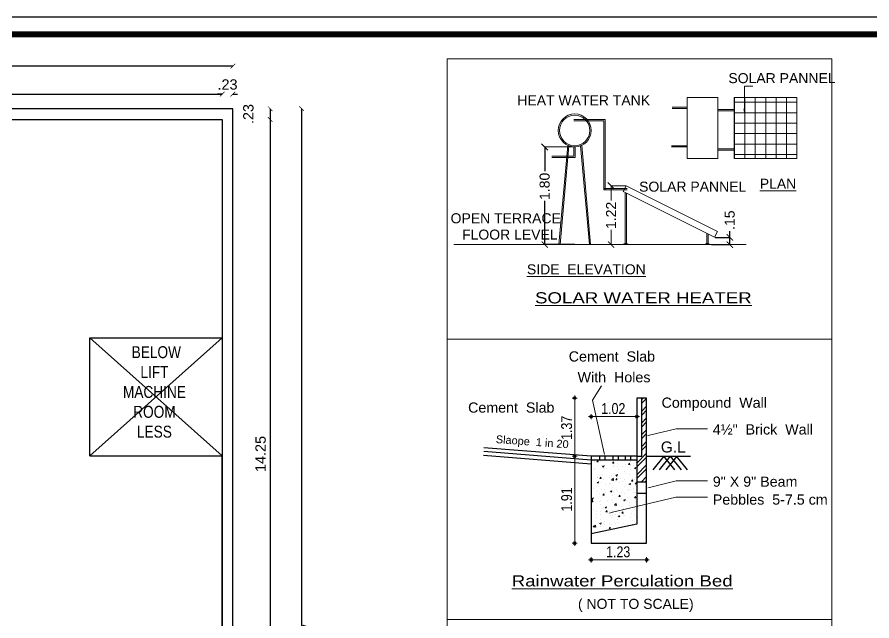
# Model space of a CAD drawing. Header units: metres. Extents: x -1560520 to -1560300, y 43639 to 43729.
# Drawn here: x -1560400.6 to -1560382.38, y 43714.78 to 43727.63 of the extents above; entities that cross this region are included whole.
import ezdxf
from ezdxf.enums import TextEntityAlignment as Align

# ---------------------------------------------------------------- set-up
doc = ezdxf.new("R2010")
doc.units = ezdxf.units.M
doc.header["$LTSCALE"] = 750
doc.header["$MEASUREMENT"] = 0
doc.header["$PDMODE"] = 35
doc.header["$PDSIZE"] = 50
for name, pattern in [('( Hidden )', [0.375, 0.25, -0.125]), ('HIDDEN', [0.375, 0.25, -0.125]), ('PHANTOM2', [1.25, 0.625, -0.125, 0.125, -0.125, 0.125, -0.125])]:
    doc.linetypes.add(name, pattern=pattern)
doc.layers.get('0').update_dxf_attribs({"lineweight": 5})
doc.layers.get('Defpoints').update_dxf_attribs({"lineweight": 0})
for name, color, linetype, lineweight in [('BLK_1_FLR_1_GLASS_FACADE_2', 4, 'Continuous', 5), ('CAR', 1, 'Continuous', 13), ('ED', 30, 'Continuous', 0), ('hatch', 250, 'Continuous', 5), ('HATCH2', 8, 'Continuous', 5), ('TEXT', 2, 'Continuous', 20)]:
    doc.layers.add(name, color=color, linetype=linetype, lineweight=lineweight)
for name, color, linetype in [('BLK_1_FLR_2_ROOF_AREA', 54, 'Continuous'), ('CLIENT', 7, 'Continuous'), ('DIM', 9, 'Continuous'), ('road', 1, 'Continuous'), ('T-04', 1, 'Continuous'), ('TxtP', 4, 'Continuous'), ('WALLS', 7, 'Continuous')]:
    doc.layers.add(name, color=color, linetype=linetype)
doc.styles.add('D', font='swissc.ttf', dxfattribs={"height": 9})
doc.styles.add('MD', font='swissck.ttf')
doc.styles.get("Standard").update_dxf_attribs({"font": 'arial.ttf'})
doc.dimstyles.get("Standard").update_dxf_attribs({"dimtxt": 0.22, "dimasz": 0.1, "dimexe": 0.18, "dimexo": 0.0625, "dimgap": 0.09, "dimtad": 1, "dimtoh": 1, "dimzin": 4, "dimdsep": 46, "dimtxsty": 'Standard', "dimblk": 'ARCHTICK', "dimcen": 0.09, "dimse1": 1, "dimse2": 1, "dimadec": 0, "dimazin": 0, "dimtfac": 1, "dimtix": 1, "dimtofl": 0, "dimtmove": 0, "dimatfit": 3, "dimldrblk": 'ARCHTICK', "dimfxl": 0, "dimtolj": 1, "dimtzin": 0, "dimarcsym": 0})

# ---------------------------------------------------------------- blocks, each defined once
blk = doc.blocks.new('A$C1C6D7F5F')
at = {"color": 60}
for p, q in [((3.315, -1.393), (3.52, -1.065)), ((3.584, -2.601), (3.315, -1.393)), ((4.619, -2.191), (5.225, -2.042)), ((5.225, -2.042), (5.939, -2.042)), ((4.619, -3.381), (5.225, -3.232)), ((5.225, -3.232), (5.939, -3.232)), ((3.744, -3.953), (5.221, -3.604)), ((5.221, -3.604), (5.938, -3.604))]:
    blk.add_line(p, q, dxfattribs=at)
at = {"color": 3}
for p, q in [((2.852, -1.341), (2.97, -1.341)), ((2.882, -1.37), (2.94, -1.312)), ((2.882, -1.312), (2.94, -1.37)), ((2.911, -1.4), (2.911, -1.282)), ((3.315, -1.795), (3.256, -1.737)), ((3.256, -1.795), (3.315, -1.737)), ((3.286, -1.825), (3.286, -1.707)), ((4.298, -1.737), (4.357, -1.795)), ((4.357, -1.737), (4.298, -1.795)), ((4.327, -1.707), (4.327, -1.825)), ((3.344, -1.766), (3.227, -1.766)), ((4.269, -1.766), (4.386, -1.766)), ((2.852, -2.668), (2.97, -2.668)), ((2.97, -2.668), (2.852, -2.668)), ((2.882, -2.697), (2.94, -2.639)), ((2.882, -2.639), (2.94, -2.697)), ((2.94, -2.639), (2.882, -2.697)), ((2.94, -2.697), (2.882, -2.639)), ((2.911, -2.727), (2.911, -2.61)), ((2.911, -2.61), (2.911, -2.727)), ((2.97, -4.652), (2.852, -4.652)), ((2.94, -4.622), (2.882, -4.681)), ((2.94, -4.681), (2.882, -4.622)), ((2.911, -4.593), (2.911, -4.71)), ((3.344, -5.031), (3.227, -5.031)), ((3.315, -5.06), (3.256, -5.002)), ((3.256, -5.06), (3.315, -5.002)), ((3.286, -5.09), (3.286, -4.972)), ((4.494, -5.031), (4.611, -5.031)), ((4.523, -5.002), (4.581, -5.06)), ((4.581, -5.002), (4.523, -5.06)), ((4.552, -4.972), (4.552, -5.09))]:
    blk.add_line(p, q, dxfattribs=at)
at = {"color": 56}
for p, q in [((2.911, -2.663), (2.911, -1.347)), ((3.291, -1.766), (4.322, -1.766)), ((2.911, -4.646), (2.911, -2.674)), ((3.291, -5.031), (4.547, -5.031))]:
    blk.add_line(p, q, dxfattribs=at)
at = {"color": 8, "ltscale": 0.1}
for p, q in [((4.44, -1.373), (4.471, -1.341)), ((4.44, -1.462), (4.552, -1.35)), ((4.44, -1.64), (4.552, -1.528)), ((4.44, -1.729), (4.552, -1.617)), ((4.44, -1.908), (4.552, -1.795)), ((4.44, -1.997), (4.552, -1.885)), ((4.44, -2.175), (4.552, -2.063)), ((4.44, -2.265), (4.552, -2.152)), ((4.44, -2.443), (4.552, -2.331)), ((4.44, -2.532), (4.552, -2.42)), ((4.327, -2.823), (4.552, -2.598)), ((4.327, -2.912), (4.552, -2.687)), ((3.293, -2.791), (3.293, -2.791)), ((3.374, -2.796), (3.374, -2.796)), ((3.414, -2.794), (3.438, -2.765)), ((3.414, -2.794), (3.444, -2.796)), ((3.444, -2.797), (3.438, -2.765)), ((3.501, -2.78), (3.501, -2.78)), ((3.529, -2.89), (3.529, -2.89)), ((3.547, -2.898), (3.583, -2.885)), ((3.547, -2.898), (3.572, -2.915)), ((3.548, -2.758), (3.548, -2.758)), ((3.572, -2.916), (3.582, -2.885)), ((3.597, -2.886), (3.597, -2.886)), ((3.776, -2.826), (3.8, -2.797)), ((3.776, -2.826), (3.806, -2.828)), ((3.798, -2.901), (3.798, -2.901)), ((3.806, -2.828), (3.8, -2.797)), ((3.804, -2.888), (3.804, -2.888)), ((3.878, -2.911), (3.878, -2.911)), ((3.891, -2.836), (3.891, -2.836)), ((4.004, -2.895), (4.004, -2.895)), ((4.063, -2.853), (4.063, -2.853)), ((4.067, -2.912), (4.067, -2.912)), ((4.138, -2.857), (4.162, -2.828)), ((4.138, -2.857), (4.168, -2.86)), ((4.168, -2.86), (4.162, -2.828)), ((4.185, -2.785), (4.185, -2.785)), ((4.195, -2.87), (4.195, -2.87)), ((4.317, -2.821), (4.317, -2.821)), ((4.327, -3.09), (4.552, -2.866)), ((3.287, -2.958), (3.287, -2.958)), ((3.302, -2.937), (3.302, -2.937)), ((3.366, -2.946), (3.366, -2.946)), ((3.368, -2.979), (3.368, -2.979)), ((3.535, -3.094), (3.535, -3.094)), ((3.542, -2.926), (3.542, -2.926)), ((3.559, -2.953), (3.559, -2.953)), ((3.635, -2.957), (3.635, -2.957)), ((3.745, -3.11), (3.745, -3.11)), ((3.797, -3.056), (3.797, -3.056)), ((3.849, -3.102), (3.884, -3.088)), ((3.849, -3.102), (3.874, -3.119)), ((3.871, -3.094), (3.871, -3.094)), ((3.873, -3.119), (3.884, -3.088)), ((3.904, -2.969), (3.904, -2.969)), ((4.056, -3.021), (4.056, -3.021)), ((4.062, -3.069), (4.062, -3.069)), ((4.164, -3.086), (4.164, -3.086)), ((4.174, -2.98), (4.174, -2.98)), ((4.272, -2.939), (4.308, -2.925)), ((4.272, -2.939), (4.298, -2.956)), ((4.297, -2.956), (4.307, -2.925)), ((4.311, -2.988), (4.311, -2.988)), ((4.327, -3.179), (4.552, -2.955)), ((3.425, -3.264), (3.46, -3.251)), ((3.425, -3.264), (3.45, -3.281)), ((3.426, -3.152), (3.426, -3.152)), ((3.428, -3.146), (3.428, -3.146)), ((3.449, -3.281), (3.46, -3.251)), ((3.484, -3.173), (3.508, -3.144)), ((3.484, -3.173), (3.514, -3.176)), ((3.514, -3.176), (3.508, -3.144)), ((3.529, -3.262), (3.529, -3.262)), ((3.576, -3.187), (3.576, -3.187)), ((3.612, -3.309), (3.612, -3.309)), ((3.697, -3.298), (3.697, -3.298)), ((3.698, -3.157), (3.698, -3.157)), ((3.739, -3.293), (3.739, -3.293)), ((3.753, -3.212), (3.793, -3.171)), ((3.753, -3.212), (3.798, -3.219)), ((3.791, -3.224), (3.791, -3.224)), ((3.798, -3.219), (3.792, -3.171)), ((3.846, -3.205), (3.87, -3.176)), ((3.846, -3.205), (3.876, -3.208)), ((3.87, -3.137), (3.87, -3.137)), ((3.876, -3.208), (3.87, -3.176)), ((3.93, -3.268), (3.93, -3.268)), ((3.967, -3.169), (3.967, -3.169)), ((3.991, -3.248), (3.991, -3.248)), ((4.05, -3.189), (4.05, -3.189)), ((4.15, -3.305), (4.185, -3.291)), ((4.15, -3.305), (4.175, -3.322)), ((4.174, -3.322), (4.185, -3.291)), ((4.208, -3.237), (4.232, -3.208)), ((4.208, -3.237), (4.238, -3.239)), ((4.238, -3.239), (4.232, -3.208)), ((4.236, -3.18), (4.236, -3.18)), ((4.248, -3.226), (4.248, -3.226)), ((4.285, -3.197), (4.285, -3.197)), ((4.292, -3.295), (4.327, -3.258)), ((4.292, -3.295), (4.327, -3.301)), ((4.305, -3.156), (4.305, -3.156)), ((4.433, -3.253), (4.552, -3.133)), ((4.522, -3.253), (4.552, -3.222)), ((3.294, -3.351), (3.294, -3.351)), ((3.33, -3.404), (3.33, -3.404)), ((3.402, -3.349), (3.402, -3.349)), ((3.437, -3.472), (3.437, -3.472)), ((3.48, -3.508), (3.48, -3.508)), ((3.523, -3.43), (3.523, -3.43)), ((3.599, -3.415), (3.599, -3.415)), ((3.606, -3.492), (3.606, -3.492)), ((3.706, -3.483), (3.706, -3.483)), ((3.726, -3.467), (3.761, -3.454)), ((3.726, -3.467), (3.751, -3.484)), ((3.751, -3.484), (3.761, -3.454)), ((3.785, -3.392), (3.785, -3.392)), ((3.797, -3.467), (3.797, -3.467)), ((3.869, -3.427), (3.869, -3.427)), ((3.889, -3.475), (3.889, -3.475)), ((3.975, -3.494), (3.975, -3.494)), ((4.044, -3.357), (4.044, -3.357)), ((4.116, -3.425), (4.116, -3.425)), ((4.138, -3.438), (4.138, -3.438)), ((4.184, -3.424), (4.184, -3.424)), ((4.242, -3.408), (4.242, -3.408)), ((4.244, -3.506), (4.244, -3.506)), ((4.293, -3.492), (4.293, -3.492)), ((4.299, -3.324), (4.299, -3.324)), ((3.286, -3.699), (3.321, -3.662)), ((3.286, -3.704), (3.327, -3.71)), ((3.301, -3.576), (3.301, -3.576)), ((3.302, -3.63), (3.337, -3.617)), ((3.302, -3.63), (3.327, -3.647)), ((3.326, -3.71), (3.321, -3.662)), ((3.327, -3.647), (3.337, -3.617)), ((3.473, -3.691), (3.473, -3.691)), ((3.499, -3.672), (3.499, -3.672)), ((3.517, -3.598), (3.517, -3.598)), ((3.554, -3.553), (3.578, -3.524)), ((3.554, -3.553), (3.584, -3.555)), ((3.584, -3.556), (3.578, -3.524)), ((3.595, -3.525), (3.595, -3.525)), ((3.664, -3.666), (3.664, -3.666)), ((3.768, -3.683), (3.768, -3.683)), ((3.779, -3.56), (3.779, -3.56)), ((3.916, -3.584), (3.94, -3.555)), ((3.916, -3.584), (3.946, -3.587)), ((3.946, -3.587), (3.94, -3.556)), ((3.983, -3.624), (3.983, -3.624)), ((4.027, -3.671), (4.062, -3.657)), ((4.027, -3.671), (4.052, -3.687)), ((4.032, -3.693), (4.032, -3.693)), ((4.038, -3.525), (4.038, -3.525)), ((4.038, -3.694), (4.038, -3.694)), ((4.052, -3.688), (4.062, -3.657)), ((4.109, -3.607), (4.109, -3.607)), ((4.278, -3.616), (4.302, -3.587)), ((4.278, -3.616), (4.308, -3.619)), ((4.287, -3.66), (4.287, -3.66)), ((4.3, -3.582), (4.3, -3.582)), ((4.308, -3.619), (4.302, -3.587)), ((3.286, -3.873), (3.287, -3.872)), ((3.292, -3.903), (3.286, -3.872)), ((3.34, -3.89), (3.34, -3.89)), ((3.347, -3.707), (3.347, -3.707)), ((3.511, -3.766), (3.511, -3.766)), ((3.531, -3.865), (3.531, -3.865)), ((3.574, -3.826), (3.574, -3.826)), ((3.603, -3.833), (3.638, -3.82)), ((3.603, -3.833), (3.628, -3.85)), ((3.628, -3.85), (3.638, -3.82)), ((3.767, -3.896), (3.767, -3.896)), ((3.773, -3.728), (3.773, -3.728)), ((3.82, -3.787), (3.86, -3.746)), ((3.82, -3.787), (3.865, -3.794)), ((3.85, -3.823), (3.85, -3.823)), ((3.865, -3.794), (3.859, -3.746)), ((3.868, -3.776), (3.868, -3.776)), ((3.976, -3.806), (3.976, -3.806)), ((3.989, -3.886), (3.989, -3.886)), ((4.026, -3.861), (4.026, -3.861)), ((4.163, -3.725), (4.163, -3.725)), ((4.167, -3.781), (4.167, -3.781)), ((4.281, -3.828), (4.281, -3.828)), ((4.284, -3.836), (4.284, -3.836)), ((4.307, -3.706), (4.307, -3.706)), ((3.286, -3.903), (3.292, -3.903)), ((3.399, -4.064), (3.399, -4.064)), ((3.401, -3.929), (3.401, -3.929)), ((3.401, -3.987), (3.401, -3.987)), ((3.505, -3.934), (3.505, -3.934)), ((3.507, -3.997), (3.507, -3.997)), ((3.624, -3.932), (3.648, -3.903)), ((3.624, -3.932), (3.654, -3.935)), ((3.654, -3.935), (3.648, -3.903)), ((3.67, -3.941), (3.67, -3.941)), ((3.695, -3.937), (3.695, -3.937)), ((3.717, -4.022), (3.717, -4.022)), ((3.761, -4.064), (3.761, -4.064)), ((3.777, -4.009), (3.777, -4.009)), ((3.844, -4.005), (3.844, -4.005)), ((3.904, -4.036), (3.939, -4.023)), ((3.904, -4.036), (3.929, -4.053)), ((3.929, -4.053), (3.939, -4.023)), ((3.939, -3.952), (3.939, -3.952)), ((3.986, -3.964), (4.01, -3.935)), ((3.986, -3.964), (4.016, -3.967)), ((4.016, -3.967), (4.01, -3.935)), ((4.02, -4.028), (4.02, -4.028)), ((4.035, -3.98), (4.035, -3.98)), ((4.046, -4.02), (4.046, -4.02)), ((4.182, -4.063), (4.182, -4.063)), ((4.209, -3.964), (4.209, -3.964)), ((4.274, -3.996), (4.274, -3.996)), ((4.315, -4.031), (4.315, -4.031)), ((3.299, -4.214), (3.299, -4.214)), ((3.301, -4.186), (3.301, -4.186)), ((3.332, -4.28), (3.357, -4.251)), ((3.332, -4.28), (3.362, -4.283)), ((3.349, -4.278), (3.388, -4.237)), ((3.349, -4.278), (3.394, -4.285)), ((3.362, -4.283), (3.356, -4.251)), ((3.393, -4.285), (3.388, -4.237)), ((3.48, -4.199), (3.516, -4.186)), ((3.48, -4.199), (3.505, -4.216)), ((3.492, -4.27), (3.492, -4.27)), ((3.499, -4.102), (3.499, -4.102)), ((3.505, -4.216), (3.515, -4.186)), ((3.57, -4.197), (3.57, -4.197)), ((3.585, -4.221), (3.585, -4.221)), ((3.594, -4.164), (3.594, -4.164)), ((3.694, -4.312), (3.718, -4.283)), ((3.711, -4.204), (3.711, -4.204)), ((3.724, -4.315), (3.718, -4.283)), ((3.755, -4.232), (3.755, -4.232)), ((3.839, -4.209), (3.839, -4.209)), ((3.888, -4.113), (3.888, -4.113)), ((3.902, -4.179), (3.902, -4.179)), ((4.014, -4.196), (4.014, -4.196)), ((4.108, -4.22), (4.108, -4.22)), ((4.205, -4.24), (4.241, -4.226)), ((4.205, -4.24), (4.211, -4.243)), ((4.221, -4.137), (4.221, -4.137)), ((4.236, -4.238), (4.24, -4.226)), ((4.268, -4.164), (4.268, -4.164)), ((3.694, -4.312), (3.724, -4.314))]:
    blk.add_line(p, q, dxfattribs=at)
at = {"color": 60}
blk.add_lwpolyline([(8.775, 0), (0, 0), (0, -6.392), (8.775, -6.392)], close=True, dxfattribs=at)
at = {"layer": 'road', "color": 8}
for points in [[(4.621, -2.202), (4.552, -2.207), (4.616, -2.179)], [(3.595, -2.599), (3.599, -2.668), (3.573, -2.604)], [(4.621, -3.392), (4.552, -3.397), (4.616, -3.37)], [(3.747, -3.964), (3.677, -3.969), (3.741, -3.942)]]:
    blk.add_solid(points, dxfattribs=at)
at = {"layer": 'T-04', "color": 7}
for p, q in [((4.552, -1.341), (4.327, -1.341)), ((4.327, -1.341), (4.327, -2.668)), ((4.44, -2.668), (4.44, -1.341)), ((4.552, -4.652), (4.552, -1.341)), ((3.286, -2.668), (0.84, -2.474)), ((3.286, -2.846), (0.833, -2.651)), ((3.286, -2.757), (0.84, -2.563)), ((4.327, -2.668), (3.286, -2.668)), ((3.286, -2.668), (3.286, -4.652)), ((3.476, -2.668), (3.476, -2.757)), ((3.599, -2.668), (3.599, -2.757)), ((3.779, -2.668), (3.779, -2.757)), ((3.902, -2.668), (3.902, -2.757)), ((4.062, -2.668), (4.062, -2.757)), ((4.185, -2.668), (4.185, -2.757)), ((4.327, -2.668), (4.327, -4.219)), ((4.327, -2.668), (4.44, -2.668)), ((4.552, -2.668), (5.555, -2.668)), ((4.947, -2.668), (4.697, -2.976)), ((5.087, -2.668), (4.836, -2.976)), ((4.936, -2.668), (5.187, -2.976)), ((5.238, -2.668), (4.987, -2.976)), ((5.087, -2.668), (5.338, -2.976)), ((5.227, -2.668), (5.478, -2.976)), ((4.327, -2.757), (3.286, -2.757)), ((4.327, -3.253), (4.552, -3.253)), ((4.327, -3.507), (4.552, -3.507)), ((4.327, -4.219), (3.286, -4.434)), ((3.286, -4.652), (4.552, -4.652))]:
    blk.add_line(p, q, dxfattribs=at)
at = {"color": 60, "style": 'D'}
blk.add_text('1.02', height=0.2471, dxfattribs=at).set_placement((3.516, -1.705))
at = {"color": 120, "style": 'D'}
for s, p in [('1.37', (2.85, -2.296)), ('1.91', (2.85, -3.929))]:
    blk.add_text(s, height=0.2471, rotation=90, dxfattribs=at).set_placement(p)
blk.add_text('1.23', height=0.2471, dxfattribs=at).set_placement((3.628, -4.97))
at = {"layer": 'TEXT', "width": 1.2}
blk.add_text('%%URainwater Perculation Bed', height=0.254, dxfattribs=at).set_placement((3.995, -5.636), align=Align.CENTER)
at = {"layer": 'TEXT'}
blk.add_text('( NOT TO SCALE)', height=0.22823, dxfattribs=at).set_placement((2.986, -6.147))
at = {"layer": 'TxtP'}
for s, height, p in [('Cement  Slab', 0.23284, (2.775, -0.51)), ('With  Holes', 0.23284, (2.977, -0.984)), ('Compound  Wall', 0.23284, (4.893, -1.563)), ('Cement  Slab', 0.23284, (0.479, -1.675)), ('4½"  Brick  Wall', 0.23284, (6.062, -2.173)), ('G.L', 0.2522, (4.876, -2.583)), ('9" X 9" Beam', 0.23284, (6.062, -3.363)), ('Pebbles  5-7.5 cm', 0.23284, (6.062, -3.772))]:
    blk.add_text(s, height=height, dxfattribs=at).set_placement(p)
blk.add_text('Slaope  1 in 20', height=0.17851, rotation=355.8187, dxfattribs=at).set_placement((1.107, -2.366))
blk = doc.blocks.new('A$C128D4AEA')
at = {"color": 60}
for p, q in [((7.185, -1.139), (7.185, -0.626)), ((7.185, -0.626), (7.375, -0.626)), ((6.575, -0.881), (5.881, -0.881)), ((5.881, -0.881), (5.881, -2.27)), ((6.575, -0.881), (6.575, -2.27)), ((6.95, -0.881), (8.383, -0.881)), ((6.95, -2.27), (6.95, -0.881)), ((6.957, -2.27), (6.957, -0.881)), ((7.194, -2.27), (7.194, -0.881)), ((7.432, -2.27), (7.432, -0.881)), ((7.67, -2.27), (7.67, -0.881)), ((7.908, -2.27), (7.908, -0.881)), ((8.145, -2.27), (8.145, -0.881)), ((8.383, -0.881), (8.383, -2.27)), ((5.881, -1.106), (5.537, -1.106)), ((5.881, -1.135), (5.537, -1.135)), ((6.575, -1.16), (6.95, -1.16)), ((6.95, -0.993), (8.383, -0.993)), ((6.575, -1.189), (6.95, -1.189)), ((6.95, -1.231), (8.383, -1.231)), ((3.296, -1.387), (4.006, -1.387)), ((3.296, -1.416), (3.977, -1.416)), ((3.977, -1.416), (3.977, -2.988)), ((4.006, -1.387), (4.006, -2.988)), ((6.95, -1.469), (8.383, -1.469)), ((6.95, -1.706), (8.383, -1.706)), ((6.95, -1.944), (8.383, -1.944)), ((3.312, -2.01), (2.623, -2.01)), ((3.153, -1.974), (2.951, -4.237)), ((3.181, -1.986), (2.98, -4.237)), ((3.293, -2.01), (3.293, -2.224)), ((3.322, -2.01), (3.322, -2.253)), ((3.446, -1.986), (3.647, -4.237)), ((3.474, -1.974), (3.676, -4.237)), ((5.881, -1.982), (5.521, -1.982)), ((5.881, -2.011), (5.521, -2.011)), ((6.575, -2.053), (6.95, -2.053)), ((6.575, -2.082), (6.95, -2.082)), ((3.293, -2.224), (2.79, -2.224)), ((3.322, -2.253), (2.79, -2.253)), ((6.575, -2.27), (5.881, -2.27)), ((6.95, -2.182), (8.383, -2.182)), ((8.383, -2.27), (6.95, -2.27)), ((4.483, -2.893), (4.136, -2.893)), ((4.142, -2.893), (4.142, -3.228)), ((4.484, -2.893), (4.42, -3.023)), ((4.484, -2.893), (6.567, -3.934)), ((4.507, -2.96), (3.977, -2.96)), ((4.507, -2.988), (3.977, -2.988)), ((4.42, -3.023), (6.502, -4.064)), ((4.467, -3.061), (4.467, -4.208)), ((4.496, -3.061), (4.496, -4.209)), ((4.142, -4.237), (4.142, -3.903)), ((6.326, -4.207), (6.326, -3.976)), ((6.355, -4.207), (6.355, -3.99)), ((6.567, -3.934), (6.502, -4.064)), ((7.222, -4.237), (0.556, -4.237)), ((4.332, -4.237), (4.136, -4.237)), ((4.334, -4.237), (4.577, -4.237)), ((4.496, -4.237), (4.334, -4.237)), ((6.192, -4.237), (6.435, -4.237)), ((6.354, -4.237), (6.192, -4.237))]:
    blk.add_line(p, q, dxfattribs=at)
blk.add_lwpolyline([(9.176, 0), (0.402, 0), (0.402, -6.392), (9.176, -6.392)], close=True, dxfattribs=at)
for points in [[(2.7, -2.082), (2.557, -1.939)], [(4.213, -2.965), (4.07, -2.822)]]:
    blk.add_lwpolyline(points, dxfattribs=at)
at = {"color": 0, "const_width": 0.0214}
for points in [[(6.922, -4.143), (6.78, -4.001)], [(2.557, -4.166), (2.7, -4.309)], [(4.07, -4.166), (4.213, -4.309)], [(6.78, -4.166), (6.922, -4.309)]]:
    blk.add_lwpolyline(points, dxfattribs=at)
at = {"color": 60}
for radius in [0.376, 0.347]:
    blk.add_circle((3.313, -1.634), radius, dxfattribs=at)
for centre in [(4.48, -4.293), (6.338, -4.293)]:
    blk.add_arc(centre, 0.0854, 40.5596, 139.4404, dxfattribs=at)
blk.add_solid([(7.209, -1.139), (7.185, -1.282), (7.161, -1.139)], dxfattribs=at)
at = {"layer": 'DIM'}
for p, q in [((2.628, -2.01), (2.628, -2.566)), ((2.628, -4.237), (2.628, -3.242)), ((6.52, -4.072), (6.856, -4.072)), ((6.851, -4.072), (6.851, -3.929)), ((6.851, -4.237), (6.851, -4.072)), ((3.318, -4.237), (2.623, -4.237)), ((6.437, -4.237), (6.856, -4.237))]:
    blk.add_line(p, q, dxfattribs=at)
at = {"color": 60}
blk.add_text('SOLAR PANNEL', height=0.22823, dxfattribs=at).set_placement((4.782, -3.029))
at = {"layer": 'DIM', "color": 4}
for s, p in [('1.80', (2.74, -3.219)), ('1.22', (4.256, -3.88)), ('.15', (6.963, -3.901))]:
    blk.add_text(s, height=0.2282, rotation=90, dxfattribs=at).set_placement(p)
at = {"layer": 'TEXT'}
for s, height, p in [('SOLAR PANNEL', 0.22823, (6.819, -0.556)), ('HEAT WATER TANK', 0.22823, (2.004, -1.062)), ('%%UPLAN', 0.2282, (7.535, -2.963)), ('OPEN TERRACE ', 0.22823, (0.482, -3.75)), ('FLOOR LEVEL', 0.22823, (0.743, -4.122)), ('%%USIDE  ELEVATION', 0.22823, (2.223, -4.914))]:
    blk.add_text(s, height=height, dxfattribs=at).set_placement(p)
at = {"layer": 'TEXT', "width": 1.2}
blk.add_text('%%USOLAR WATER HEATER', height=0.254, dxfattribs=at).set_placement((2.407, -5.576))
blk = doc.blocks.new('_ArchTick')
at = {"color": 0, "linetype": 'ByBlock', "const_width": 0.15}
blk.add_lwpolyline([(-0.5, -0.5), (0.5, 0.5)], dxfattribs=at)
blk = doc.blocks.new('*D130')
at = {"layer": 'BLK_1_FLR_1_GLASS_FACADE_2', "color": 0, "linetype": 'PHANTOM2', "lineweight": -2}
blk.add_line((-1560394.533, 43725.685), (-1560394.533, 43688.804), dxfattribs=at)
at = {"layer": 'Defpoints', "color": 0}
for p in [(-1560395.997, 43725.685), (-1560395.997, 43688.804), (-1560394.533, 43688.804)]:
    blk.add_point(p, dxfattribs=at)
at = {"layer": 'BLK_1_FLR_1_GLASS_FACADE_2', "color": 0, "lineweight": -2, "xscale": 0.1, "yscale": 0.1, "zscale": 0.1}
for p, rotation in [((-1560394.533, 43725.685), 90), ((-1560394.533, 43688.804), 270)]:
    blk.add_blockref('_ArchTick', p, dxfattribs=dict(at, rotation=rotation))
at = {"layer": 'BLK_1_FLR_1_GLASS_FACADE_2', "color": 0, "insert": (-1560394.736, 43707.244), "char_height": 0.22, "attachment_point": 5, "rotation": 90}
blk.add_mtext('\\A1;36.88', dxfattribs=at)
blk = doc.blocks.new('*D135')
at = {"layer": 'Defpoints', "color": 0}
for p in [(-1560396.225, 43725.997), (-1560423.2, 43725.456), (-1560396.225, 43725.456)]:
    blk.add_point(p, dxfattribs=at)
at = {"layer": 'ED', "color": 0, "lineweight": -2}
blk.add_line((-1560423.2, 43725.997), (-1560396.225, 43725.997), dxfattribs=at)
at = {"layer": 'ED', "color": 0, "lineweight": -2, "xscale": 0.1, "yscale": 0.1, "zscale": 0.1, "rotation": 180}
blk.add_blockref('_ArchTick', (-1560423.2, 43725.997), dxfattribs=at)
at = {"layer": 'ED', "color": 0, "lineweight": -2, "xscale": 0.1, "yscale": 0.1, "zscale": 0.1}
blk.add_blockref('_ArchTick', (-1560396.225, 43725.997), dxfattribs=at)
at = {"layer": 'ED', "color": 0, "insert": (-1560409.713, 43726.199), "char_height": 0.22, "attachment_point": 5}
blk.add_mtext('\\A1;26.97', dxfattribs=at)
blk = doc.blocks.new('*D136')
at = {"layer": 'Defpoints', "color": 0}
for p in [(-1560395.997, 43725.997), (-1560396.225, 43725.456), (-1560395.997, 43725.456)]:
    blk.add_point(p, dxfattribs=at)
at = {"layer": 'ED', "color": 0, "lineweight": -2}
for p, q in [((-1560396.225, 43725.997), (-1560396.325, 43725.997)), ((-1560395.997, 43725.997), (-1560395.897, 43725.997))]:
    blk.add_line(p, q, dxfattribs=at)
at = {"layer": 'ED', "color": 0, "lineweight": -2, "xscale": 0.1, "yscale": 0.1, "zscale": 0.1}
blk.add_blockref('_ArchTick', (-1560396.225, 43725.997), dxfattribs=at)
at = {"layer": 'ED', "color": 0, "lineweight": -2, "xscale": 0.1, "yscale": 0.1, "zscale": 0.1, "rotation": 180}
blk.add_blockref('_ArchTick', (-1560395.997, 43725.997), dxfattribs=at)
at = {"layer": 'ED', "color": 0, "insert": (-1560396.111, 43726.199), "char_height": 0.22, "attachment_point": 5}
blk.add_mtext('\\A1;.23', dxfattribs=at)
blk = doc.blocks.new('*D137')
at = {"layer": 'BLK_1_FLR_1_GLASS_FACADE_2', "color": 0, "linetype": 'PHANTOM2', "lineweight": -2}
blk.add_line((-1560395.997, 43726.59), (-1560423.429, 43726.59), dxfattribs=at)
at = {"layer": 'Defpoints', "color": 0}
for p in [(-1560423.429, 43726.59), (-1560423.429, 43725.685), (-1560395.997, 43725.685)]:
    blk.add_point(p, dxfattribs=at)
at = {"layer": 'BLK_1_FLR_1_GLASS_FACADE_2', "color": 0, "lineweight": -2, "xscale": 0.1, "yscale": 0.1, "zscale": 0.1, "rotation": 180}
blk.add_blockref('_ArchTick', (-1560423.429, 43726.59), dxfattribs=at)
at = {"layer": 'BLK_1_FLR_1_GLASS_FACADE_2', "color": 0, "lineweight": -2, "xscale": 0.1, "yscale": 0.1, "zscale": 0.1}
blk.add_blockref('_ArchTick', (-1560395.997, 43726.59), dxfattribs=at)
at = {"layer": 'BLK_1_FLR_1_GLASS_FACADE_2', "color": 0, "insert": (-1560409.713, 43726.793), "char_height": 0.22, "attachment_point": 5}
blk.add_mtext('\\A1;27.43', dxfattribs=at)
blk = doc.blocks.new('*D247')
at = {"layer": 'Defpoints', "color": 0}
for p in [(-1560395.997, 43725.685), (-1560395.997, 43725.456), (-1560395.202, 43725.456)]:
    blk.add_point(p, dxfattribs=at)
at = {"layer": 'ED', "color": 0, "lineweight": -2}
blk.add_line((-1560395.202, 43725.685), (-1560395.202, 43725.456), dxfattribs=at)
at = {"layer": 'ED', "color": 0, "lineweight": -2, "xscale": 0.1, "yscale": 0.1, "zscale": 0.1}
for p, rotation in [((-1560395.202, 43725.685), 90), ((-1560395.202, 43725.456), 270)]:
    blk.add_blockref('_ArchTick', p, dxfattribs=dict(at, rotation=rotation))
at = {"layer": 'ED', "color": 0, "insert": (-1560395.666, 43725.57), "char_height": 0.22, "attachment_point": 5, "rotation": 90}
blk.add_mtext('\\A1;.23', dxfattribs=at)
blk = doc.blocks.new('*D16')
at = {"layer": 'Defpoints', "color": 0}
for p in [(-1560395.997, 43725.456), (-1560396.225, 43711.207), (-1560395.202, 43711.207)]:
    blk.add_point(p, dxfattribs=at)
at = {"layer": 'ED', "color": 0, "lineweight": -2}
blk.add_line((-1560395.202, 43725.456), (-1560395.202, 43711.207), dxfattribs=at)
at = {"layer": 'ED', "color": 0, "lineweight": -2, "xscale": 0.1, "yscale": 0.1, "zscale": 0.1}
for p, rotation in [((-1560395.202, 43725.456), 90), ((-1560395.202, 43711.207), 270)]:
    blk.add_blockref('_ArchTick', p, dxfattribs=dict(at, rotation=rotation))
at = {"layer": 'ED', "color": 0, "insert": (-1560395.405, 43718.331), "char_height": 0.22, "attachment_point": 5, "rotation": 90}
blk.add_mtext('\\A1;14.25', dxfattribs=at)
blk = doc.blocks.new('A$C729642CC')
for p, q in [((3.542, -2.946), (3.345, -2.946)), ((3.975, -3.289), (3.542, -2.946)), ((5.452, -3.262), (5.54, -3.219)), ((1.961, -3.806), (1.764, -3.806)), ((2.394, -4.149), (1.961, -3.806))]:
    blk.add_line(p, q)
at = {"color": 60}
blk.add_lwpolyline([(9.549, 0), (0, 0), (0, -6.392), (9.549, -6.392)], close=True, dxfattribs=at)
at = {"color": 8}
for points in [[(3.993, -3.266), (4.114, -3.4), (3.956, -3.313)], [(2.413, -4.126), (2.534, -4.26), (2.376, -4.173)]]:
    blk.add_solid(points, dxfattribs=at)
at = {"layer": 'hatch', "linetype": 'ByBlock'}
for p, q in [((4.853, -3.241), (4.535, -2.923)), ((4.968, -3.184), (4.677, -2.893)), ((5.031, -3.152), (4.771, -2.893)), ((5.145, -3.095), (4.943, -2.893)), ((5.208, -3.064), (5.037, -2.893)), ((5.322, -3.007), (5.208, -2.893)), ((5.385, -2.975), (5.302, -2.893)), ((5.499, -2.918), (5.474, -2.893)), ((4.791, -3.272), (4.535, -3.017)), ((4.676, -3.329), (4.535, -3.188)), ((4.614, -3.361), (4.535, -3.282)), ((3.791, -3.772), (3.521, -3.503)), ((3.728, -3.804), (3.521, -3.596)), ((3.905, -3.715), (3.59, -3.4)), ((3.968, -3.684), (3.684, -3.4)), ((4.082, -3.626), (3.856, -3.4)), ((4.145, -3.595), (3.95, -3.4)), ((4.259, -3.538), (4.121, -3.4)), ((4.322, -3.507), (4.215, -3.4)), ((4.437, -3.449), (4.387, -3.4)), ((4.499, -3.418), (4.481, -3.4)), ((3.614, -3.861), (3.521, -3.768)), ((2.842, -4.246), (2.507, -3.911)), ((2.905, -4.215), (2.597, -3.907)), ((3.02, -4.158), (2.769, -3.907)), ((3.082, -4.127), (2.863, -3.907)), ((3.197, -4.069), (3.035, -3.907)), ((3.259, -4.038), (3.128, -3.907)), ((3.374, -3.981), (3.3, -3.907)), ((3.436, -3.949), (3.394, -3.907)), ((3.551, -3.892), (3.521, -3.862)), ((2.728, -4.304), (2.507, -4.082)), ((2.665, -4.335), (2.507, -4.176)), ((1.842, -4.746), (1.51, -4.414)), ((1.957, -4.689), (1.682, -4.414)), ((2.019, -4.658), (1.776, -4.414)), ((2.134, -4.601), (1.948, -4.414)), ((2.197, -4.569), (2.041, -4.414)), ((2.311, -4.512), (2.213, -4.414)), ((2.374, -4.481), (2.307, -4.414)), ((2.488, -4.424), (2.479, -4.414)), ((2.551, -4.392), (2.507, -4.348)), ((1.78, -4.778), (1.492, -4.49)), ((1.665, -4.835), (1.492, -4.662)), ((1.603, -4.866), (1.492, -4.756)), ((0.957, -5.189), (0.77, -5.002)), ((1.071, -5.132), (0.861, -4.922)), ((1.134, -5.101), (0.955, -4.922)), ((1.248, -5.043), (1.126, -4.922)), ((1.311, -5.012), (1.22, -4.922)), ((1.425, -4.955), (1.392, -4.922)), ((1.488, -4.924), (1.486, -4.922)), ((0.894, -5.221), (0.77, -5.096)), ((0.779, -5.278), (0.77, -5.268))]:
    blk.add_line(p, q, dxfattribs=at)
at = {"layer": 'hatch'}
for p, q in [((4.997, -3.181), (4.997, -3.181)), ((5.278, -3.086), (5.278, -3.086)), ((5.372, -3.116), (5.372, -3.116)), ((5.385, -2.982), (5.385, -2.982)), ((5.401, -2.977), (5.401, -2.977)), ((4.614, -3.387), (4.614, -3.387)), ((4.808, -3.29), (4.808, -3.29)), ((4.945, -3.341), (4.945, -3.341)), ((4.965, -3.247), (4.996, -3.21)), ((4.97, -3.247), (5.008, -3.251)), ((5.008, -3.24), (5.001, -3.199)), ((5.137, -3.217), (5.137, -3.217)), ((5.215, -3.236), (5.215, -3.236)), ((5.27, -3.3), (5.27, -3.3)), ((5.376, -3.215), (5.376, -3.215)), ((5.427, -3.288), (5.458, -3.251)), ((5.432, -3.288), (5.47, -3.291)), ((5.464, -3.248), (5.463, -3.24)), ((5.47, -3.28), (5.466, -3.255)), ((5.527, -3.225), (5.539, -3.233)), ((5.539, -3.234), (5.54, -3.23)), ((4.174, -3.643), (4.166, -3.603)), ((4.234, -3.597), (4.234, -3.597)), ((4.324, -3.518), (4.324, -3.518)), ((4.395, -3.576), (4.395, -3.576)), ((4.459, -3.604), (4.459, -3.604)), ((4.526, -3.484), (4.584, -3.493)), ((4.527, -3.488), (4.577, -3.436)), ((4.584, -3.496), (4.577, -3.435)), ((4.607, -3.601), (4.607, -3.601)), ((4.639, -3.544), (4.639, -3.544)), ((4.667, -3.532), (4.667, -3.532)), ((4.937, -3.556), (4.937, -3.556)), ((4.964, -3.419), (5.009, -3.401)), ((4.966, -3.419), (4.998, -3.44)), ((4.97, -3.565), (4.97, -3.565)), ((4.998, -3.441), (5.011, -3.402)), ((5.011, -3.547), (5.011, -3.547)), ((5.046, -3.49), (5.046, -3.49)), ((5.207, -3.469), (5.207, -3.469)), ((3.843, -3.758), (3.843, -3.758)), ((3.882, -3.834), (3.927, -3.817)), ((3.915, -3.857), (3.928, -3.818)), ((4.131, -3.651), (4.162, -3.614)), ((4.135, -3.651), (4.174, -3.654)), ((4.219, -3.694), (4.219, -3.694)), ((4.272, -3.649), (4.272, -3.649)), ((4.423, -3.626), (4.468, -3.609)), ((4.425, -3.627), (4.457, -3.648)), ((4.457, -3.649), (4.47, -3.61)), ((4.469, -3.798), (4.469, -3.798)), ((4.593, -3.691), (4.624, -3.654)), ((4.594, -3.629), (4.594, -3.629)), ((4.597, -3.691), (4.636, -3.695)), ((4.599, -3.815), (4.599, -3.815)), ((4.636, -3.684), (4.628, -3.643)), ((4.803, -3.619), (4.803, -3.619)), ((3.296, -4.055), (3.327, -4.018)), ((3.339, -4.047), (3.332, -4.007)), ((3.34, -4.042), (3.385, -4.025)), ((3.374, -4.065), (3.387, -4.026)), ((3.608, -3.95), (3.608, -3.95)), ((3.622, -3.964), (3.622, -3.964)), ((3.657, -3.905), (3.657, -3.905)), ((3.852, -3.83), (3.852, -3.83)), ((3.883, -3.834), (3.915, -3.856)), ((3.939, -3.905), (3.939, -3.905)), ((3.997, -3.9), (3.997, -3.9)), ((4.064, -3.851), (4.064, -3.851)), ((4.195, -3.845), (4.195, -3.845)), ((4.225, -3.83), (4.225, -3.83)), ((4.264, -3.864), (4.264, -3.864)), ((4.373, -3.835), (4.373, -3.835)), ((4.539, -3.859), (4.539, -3.859)), ((3.083, -4.212), (3.083, -4.212)), ((3.174, -4.217), (3.174, -4.217)), ((3.244, -4.191), (3.244, -4.191)), ((3.266, -4.213), (3.266, -4.213)), ((3.3, -4.055), (3.339, -4.058)), ((3.342, -4.042), (3.374, -4.064)), ((3.382, -4.145), (3.382, -4.145)), ((3.488, -4.159), (3.488, -4.159)), ((3.518, -4.232), (3.518, -4.232)), ((3.6, -4.165), (3.6, -4.165)), ((3.726, -4.16), (3.726, -4.16)), ((3.758, -4.095), (3.789, -4.058)), ((3.762, -4.095), (3.801, -4.098)), ((3.801, -4.088), (3.794, -4.047)), ((3.868, -4.19), (3.868, -4.19)), ((3.895, -4.105), (3.895, -4.105)), ((3.924, -4.112), (3.982, -4.121)), ((3.925, -4.115), (3.975, -4.063)), ((3.931, -4.119), (3.931, -4.119)), ((3.982, -4.124), (3.975, -4.063)), ((4.056, -4.084), (4.056, -4.084)), ((2.461, -4.458), (2.492, -4.422)), ((2.504, -4.451), (2.498, -4.418)), ((2.566, -4.443), (2.566, -4.443)), ((2.741, -4.383), (2.741, -4.383)), ((2.816, -4.26), (2.833, -4.271)), ((2.833, -4.272), (2.841, -4.247)), ((2.94, -4.254), (2.94, -4.254)), ((2.966, -4.491), (2.959, -4.451)), ((3.075, -4.445), (3.075, -4.445)), ((3.116, -4.319), (3.116, -4.319)), ((3.258, -4.428), (3.258, -4.428)), ((3.319, -4.413), (3.319, -4.413)), ((3.492, -4.254), (3.492, -4.254)), ((2.263, -4.552), (2.263, -4.552)), ((2.267, -4.562), (2.267, -4.562)), ((2.466, -4.458), (2.504, -4.462)), ((2.507, -4.52), (2.507, -4.52)), ((2.602, -4.514), (2.602, -4.514)), ((2.635, -4.633), (2.692, -4.642)), ((2.636, -4.636), (2.686, -4.584)), ((2.693, -4.645), (2.686, -4.583)), ((2.91, -4.458), (2.91, -4.458)), ((2.913, -4.466), (2.913, -4.466)), ((2.923, -4.499), (2.954, -4.462)), ((2.928, -4.499), (2.966, -4.502)), ((2.932, -4.469), (2.932, -4.469)), ((3.184, -4.509), (3.229, -4.492)), ((3.185, -4.509), (3.217, -4.531)), ((3.217, -4.531), (3.23, -4.493)), ((3.254, -4.472), (3.254, -4.472)), ((1.627, -4.862), (1.638, -4.849)), ((1.631, -4.862), (1.67, -4.865)), ((1.67, -4.854), (1.666, -4.835)), ((1.889, -4.83), (1.889, -4.83)), ((1.932, -4.827), (1.932, -4.827)), ((1.934, -4.818), (1.934, -4.818)), ((2.089, -4.902), (2.12, -4.865)), ((2.093, -4.806), (2.093, -4.806)), ((2.097, -4.758), (2.097, -4.758)), ((2.132, -4.895), (2.124, -4.854)), ((2.233, -4.845), (2.233, -4.845)), ((2.259, -4.777), (2.259, -4.777)), ((2.337, -4.774), (2.337, -4.774)), ((2.339, -4.832), (2.339, -4.832)), ((2.441, -4.773), (2.441, -4.773)), ((2.594, -4.729), (2.594, -4.729)), ((2.642, -4.717), (2.688, -4.7)), ((2.644, -4.717), (2.676, -4.739)), ((2.676, -4.739), (2.689, -4.7)), ((2.714, -4.767), (2.714, -4.767)), ((2.744, -4.72), (2.744, -4.72)), ((1.281, -5.056), (1.281, -5.056)), ((1.587, -4.961), (1.587, -4.961)), ((1.595, -5.078), (1.595, -5.078)), ((1.625, -5.071), (1.625, -5.071)), ((1.762, -5.081), (1.762, -5.081)), ((1.924, -5.06), (1.924, -5.06)), ((1.926, -5.032), (1.926, -5.032)), ((1.963, -4.896), (1.963, -4.896)), ((1.969, -5.085), (1.969, -5.085)), ((2.093, -4.902), (2.132, -4.906)), ((2.101, -4.925), (2.146, -4.907)), ((2.103, -4.925), (2.135, -4.946)), ((2.117, -5.038), (2.117, -5.038)), ((2.135, -4.947), (2.148, -4.908)), ((2.168, -5.028), (2.168, -5.028)), ((2.252, -4.991), (2.252, -4.991)), ((0.803, -5.266), (0.835, -5.269)), ((0.835, -5.258), (0.834, -5.251)), ((0.99, -5.231), (0.99, -5.231)), ((1.112, -5.167), (1.112, -5.167)), ((1.254, -5.306), (1.285, -5.269)), ((1.261, -5.126), (1.261, -5.126)), ((1.297, -5.299), (1.29, -5.258)), ((1.345, -5.154), (1.403, -5.162)), ((1.346, -5.157), (1.396, -5.105)), ((1.356, -5.135), (1.356, -5.135)), ((1.366, -5.167), (1.366, -5.167)), ((1.403, -5.165), (1.396, -5.104)), ((1.56, -5.132), (1.605, -5.115)), ((1.562, -5.132), (1.594, -5.154)), ((1.588, -5.292), (1.588, -5.292)), ((1.594, -5.155), (1.607, -5.116)), ((1.742, -5.102), (1.742, -5.102)), ((0.812, -5.371), (0.812, -5.371)), ((0.928, -5.382), (0.928, -5.382)), ((0.942, -5.421), (0.942, -5.421)), ((0.948, -5.458), (0.948, -5.458)), ((1.019, -5.34), (1.064, -5.323)), ((1.021, -5.34), (1.053, -5.362)), ((1.053, -5.363), (1.066, -5.324)), ((1.156, -5.386), (1.156, -5.386)), ((1.186, -5.389), (1.186, -5.389)), ((1.236, -5.457), (1.236, -5.457)), ((1.253, -5.341), (1.253, -5.341)), ((1.259, -5.306), (1.297, -5.309)), ((1.292, -5.472), (1.292, -5.472)), ((1.593, -5.335), (1.593, -5.335)), ((0.773, -5.675), (0.773, -5.675)), ((0.861, -5.521), (0.861, -5.521)), ((0.92, -5.596), (0.92, -5.596)), ((0.775, -5.753), (0.794, -5.732)), ((0.795, -5.742), (0.794, -5.732))]:
    blk.add_line(p, q, dxfattribs=at)
at = {"layer": 'WALLS', "linetype": 'Continuous', "lineweight": 30}
for p, q in [((5.54, -0.358), (5.54, -1.415)), ((0.391, -3.12), (5.54, -0.545)), ((0.429, -3.166), (5.54, -0.61)), ((5.54, -0.54), (5.54, -1.415)), ((5.683, -1.403), (5.416, -1.695)), ((5.54, -1.415), (5.683, -1.403)), ((3.586, -3.4), (3.586, -1.587)), ((3.652, -3.4), (3.652, -1.554)), ((5.416, -1.695), (5.54, -1.695)), ((5.54, -1.695), (5.54, -3.089)), ((5.54, -1.695), (5.54, -2.893)), ((0.77, -5.283), (5.54, -2.898)), ((0.861, -4.922), (0.861, -2.95)), ((0.926, -4.922), (0.926, -2.917)), ((4.535, -3.4), (4.535, -2.893)), ((4.535, -2.893), (5.54, -2.893)), ((5.628, -3.052), (5.452, -3.262)), ((5.54, -3.089), (5.628, -3.052)), ((0.77, -5.755), (5.54, -3.37)), ((5.54, -3.219), (5.54, -3.532)), ((3.521, -3.907), (3.521, -3.4)), ((3.521, -3.4), (4.535, -3.4)), ((2.507, -4.414), (2.507, -3.907)), ((2.507, -3.907), (3.521, -3.907)), ((1.492, -4.922), (1.492, -4.414)), ((1.492, -4.414), (2.507, -4.414)), ((0.77, -4.812), (0.77, -5.438)), ((0.77, -4.922), (1.492, -4.922)), ((0.857, -5.402), (0.682, -5.611)), ((0.77, -5.438), (0.857, -5.402)), ((0.682, -5.611), (0.77, -5.568)), ((0.77, -5.568), (0.77, -5.881))]:
    blk.add_line(p, q, dxfattribs=at)
at = {"layer": 'TEXT'}
blk.add_text('Handrail 0.91 Ht.', height=0.23774, rotation=23.672, dxfattribs=at).set_placement((2, -1.843))
for s, height, p in [('WIDTH', 0.2377, (5.988, -1.887)), ('8\'4"', 0.2377, (7.347, -1.887)), ('(2.550)', 0.2377, (7.994, -1.887)), ('-', 0.238, (7.186, -1.932)), ('TREAD', 0.2377, (5.988, -2.499)), ('12"', 0.2377, (7.347, -2.499)), ('(0.304)', 0.2377, (7.994, -2.499)), ('-', 0.238, (7.186, -2.545)), ('  Tread - 304', 0.23774, (1.94, -2.836)), ('RISE', 0.2377, (5.988, -3.071)), ('6"', 0.2377, (7.418, -3.071)), ('(0.152)', 0.2377, (7.994, -3.071)), ('-', 0.238, (7.186, -3.117)), ('Riser - 152', 0.23774, (1.083, -3.682)), ('( NOT  TO  SCALE )', 0.22823, (4.023, -5.932))]:
    blk.add_text(s, height=height, dxfattribs=at).set_placement(p)
at = {"layer": 'TEXT', "width": 1.2}
blk.add_text('%%USTAIR-CASE DETAILS', height=0.254, dxfattribs=at).set_placement((3.405, -5.372))
at = {"color": 60, "lineweight": 35}
blk.add_leader([(1.574, -2.528), (1.331, -2.031), (1.905, -1.76)], dimstyle='Standard', override={"dimasz": 8}, dxfattribs=at)

msp = doc.modelspace()

# ---------------------------------------------------------------- linework, layer by layer
at = {"layer": 'BLK_1_FLR_2_ROOF_AREA'}
msp.add_lwpolyline([(-1560395.997, 43725.685), (-1560423.429, 43725.685), (-1560423.429, 43688.804), (-1560395.997, 43688.804)], close=True, dxfattribs=at)
at = {"layer": 'CLIENT'}
for p, q in [((-1560395.997, 43725.685), (-1560423.429, 43725.685)), ((-1560395.997, 43718.293), (-1560395.997, 43725.685)), ((-1560423.2, 43725.456), (-1560396.225, 43725.456)), ((-1560396.225, 43725.456), (-1560396.225, 43720.808)), ((-1560396.225, 43720.808), (-1560396.225, 43710.749)), ((-1560396.225, 43710.749), (-1560396.225, 43718.293)), ((-1560396.225, 43718.293), (-1560396.225, 43710.749)), ((-1560395.997, 43710.749), (-1560395.997, 43718.293)), ((-1560395.997, 43710.749), (-1560395.997, 43718.2))]:
    msp.add_line(p, q, dxfattribs=at)
at = {"layer": 'CLIENT', "linetype": 'HIDDEN', "ltscale": 3}
for p, q in [((-1560399.045, 43718.293), (-1560399.045, 43720.808)), ((-1560399.045, 43720.808), (-1560396.225, 43720.808)), ((-1560399.045, 43718.293), (-1560396.225, 43718.293))]:
    msp.add_line(p, q, dxfattribs=at)
at = {"layer": 'CLIENT'}
msp.add_lwpolyline([(-1560347.425, 43645.334), (-1560347.425, 43727.635), (-1560460.847, 43727.635), (-1560460.847, 43645.334)], close=True, dxfattribs=at)
at = {"layer": 'CLIENT', "const_width": 0.128}
msp.add_lwpolyline([(-1560347.79, 43645.7), (-1560347.79, 43727.27), (-1560460.482, 43727.27), (-1560460.482, 43645.7)], close=True, dxfattribs=at)
at = {"layer": 'HATCH2', "linetype": '( Hidden )'}
for p, q in [((-1560399.045, 43720.808), (-1560396.225, 43718.293)), ((-1560399.045, 43718.293), (-1560396.225, 43720.808))]:
    msp.add_line(p, q, dxfattribs=at)

# ---------------------------------------------------------------- block references
at = {"layer": 'CAR', "color": 0}
for name, p, xscale, yscale, zscale in [('A$C128D4AEA', (-1560391.806, 43726.748), 0.9342985403073246, 0.9342985403073246, 0.9342985403073246), ('A$C1C6D7F5F', (-1560391.431, 43720.776), 0.9342985176917891, 0.9342985176917891, 0.9342985176917891), ('A$C729642CC', (-1560391.431, 43714.804), 0.8585004753368451, 0.8585004753368451, 0.8585004753368451)]:
    msp.add_blockref(name, p, dxfattribs=dict(at, xscale=xscale, yscale=yscale, zscale=zscale))

# ---------------------------------------------------------------- texts
at = {"layer": 'TEXT', "color": 7, "insert": (-1560397.669, 43719.651), "char_height": 0.254, "width": 1.62954, "attachment_point": 5, "style": 'MD'}
msp.add_mtext('\\A1; BELOW LIFT MACHINE ROOM LESS', dxfattribs=at)

# ---------------------------------------------------------------- dimensions: what is measured, and where the dimension line sits
at = {"layer": 'BLK_1_FLR_1_GLASS_FACADE_2', "color": 1}
dim = msp.add_linear_dim(base=(-1560423.429, 43726.59), p1=(-1560395.997, 43725.685), p2=(-1560423.429, 43725.685), dimstyle='Standard', override={"dimfxl": 0, "dimarcsym": 2}, dxfattribs=at)
dim.commit()
dim.dimension.update_dxf_attribs({"geometry": '*D137', "text_midpoint": (-1560409.713, 43726.793)})
dim = msp.add_linear_dim(base=(-1560394.533, 43688.804), p1=(-1560395.997, 43725.685), p2=(-1560395.997, 43688.804), angle=90, dimstyle='Standard', override={"dimfxl": 0, "dimarcsym": 2}, dxfattribs=at)
dim.commit()
dim.dimension.update_dxf_attribs({"geometry": '*D130', "text_midpoint": (-1560394.736, 43707.244)})
at = {"layer": 'ED'}
for base, p1, p2, picture, middle in [((-1560396.2252, 43725.9967), (-1560423.2, 43725.4559), (-1560396.2252, 43725.4559), '*D135', (-1560409.7126, 43726.1991)), ((-1560395.997, 43725.997), (-1560396.225, 43725.456), (-1560395.997, 43725.456), '*D136', (-1560396.111, 43726.199))]:
    dim = msp.add_linear_dim(base=base, p1=p1, p2=p2, dimstyle='Standard', override={"dimtmove": 1, "dimfxl": 5}, dxfattribs=at)
    dim.commit()
    dim.dimension.update_dxf_attribs({"geometry": picture, "text_midpoint": middle})
dim = msp.add_linear_dim(base=(-1560395.202, 43725.456), p1=(-1560395.997, 43725.685), p2=(-1560395.997, 43725.456), angle=90, dimstyle='Standard', override={"dimtmove": 1, "dimfxl": 5}, dxfattribs=at)
dim.commit()
dim.dimension.update_dxf_attribs({"geometry": '*D247', "text_midpoint": (-1560395.464, 43725.57), "dimtype": 128})
dim = msp.add_linear_dim(base=(-1560395.202, 43711.207), p1=(-1560395.997, 43725.456), p2=(-1560396.225, 43711.207), angle=90, dimstyle='Standard', override={"dimtmove": 1, "dimfxl": 5}, dxfattribs=at)
dim.commit()
dim.dimension.update_dxf_attribs({"geometry": '*D16', "text_midpoint": (-1560395.405, 43718.331)})

doc.saveas('drawing.dxf')
